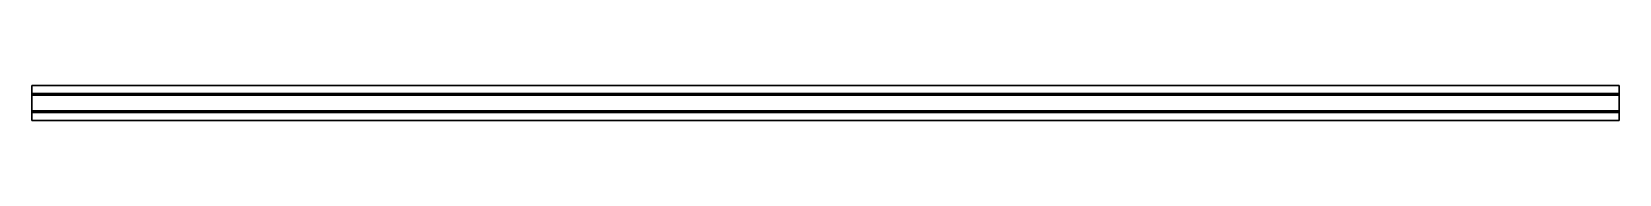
# Model space of a CAD drawing. Extents: x 0 to 1000, y -22 to 0.
import ezdxf

# ---------------------------------------------------------------- set-up
doc = ezdxf.new("R2010")
doc.units = 0
doc.layers.add('ACESSORIO', color=9, linetype='CONTINUOUS')

msp = doc.modelspace()

# ---------------------------------------------------------------- linework, layer by layer
at = {"layer": 'ACESSORIO'}
for points in [[(1000, 0, 9), (1000, 0, 9), (0, 0, 9), (1000, 0, 9)], [(0, -5, 10), (0, 0, 10), (0, 0, 10), (0, -5, 10)], [(1000, 0, 10), (1000, 0, 9), (0, 0, 9), (0, 0, 10)], [(0, 0, 10), (0, 0, 9), (0, -5, 9), (0, -5, 10)], [(0, 0, 9), (1000, 0, 9), (1000, -5, 9), (0, -5, 9)], [(0, -5, 10), (1000, -5, 10), (1000, 0, 10), (0, 0, 10)], [(0, -5, 10), (0, -5, 9), (0, -5, 10)], [(0, -5, 10), (0, -6, 10), (0, -5, 10)], [(0, -5, 10), (0, -5), (0, -5), (0, -5, 10)], [(0, -5, 9), (1000, -5, 9), (1000, -5, 10), (0, -5, 10)], [(1000, -5), (1000, -6), (0, -6), (0, -5)], [(0, -5), (0, -6), (0, -6, 10), (0, -5, 10)], [(0, -6, 10), (1000, -6, 10), (1000, -5, 10), (0, -5, 10)], [(0, -5, 10), (1000, -5, 10), (1000, -5), (0, -5)], [(1000, -6), (1000, -6), (0, -6), (1000, -6)], [(0, -6, 1), (0, -6), (0, -6, 1)], [(0, -6, 1), (0, -16, 1), (0, -16, 1), (0, -6, 1)], [(0, -6), (1000, -6), (1000, -6, 10), (0, -6, 10)], [(0, -16, 1), (0, -16), (0, -6), (0, -6, 1)], [(0, -16), (1000, -16), (1000, -6), (0, -6)], [(0, -6), (1000, -6), (1000, -6, 1), (0, -6, 1)], [(0, -6, 1), (1000, -6, 1), (1000, -16, 1), (0, -16, 1)], [(1000, -5, 9), (1000, 0, 9), (1000, 0, 9), (1000, -5, 9)], [(1000, -5, 10), (1000, -5, 9), (1000, 0, 9), (1000, 0, 10)], [(1000, -5, 10), (1000, -6, 10), (1000, -6), (1000, -5)], [(1000, -6, 10), (1000, -6), (1000, -6), (1000, -6, 10)], [(1000, -6), (1000, -16), (1000, -16), (1000, -6)], [(1000, -6, 1), (1000, -6), (1000, -16), (1000, -16, 1)], [(1000, -16), (1000, -16), (0, -16), (1000, -16)], [(0, -17, 10), (0, -16, 10), (0, -17, 10)], [(1000, -16), (1000, -16), (0, -16), (1000, -16)], [(1000, -17), (1000, -16), (0, -16), (0, -17)], [(0, -17), (0, -16), (0, -16, 10), (0, -17, 10)], [(0, -16), (1000, -16), (1000, -16, 10), (0, -16, 10)], [(0, -16, 10), (1000, -16, 10), (1000, -17, 10), (0, -17, 10)], [(1000, -16, 1), (1000, -16), (0, -16), (0, -16, 1)], [(0, -17, 10), (0, -17, 9), (0, -17, 10)], [(0, -17, 10), (0, -22, 10), (0, -22, 10), (0, -17, 10)], [(0, -17, 10), (0, -17), (0, -17), (0, -17, 10)], [(0, -22, 10), (0, -22, 9), (0, -17, 9), (0, -17, 10)], [(0, -22, 9), (1000, -22, 9), (1000, -17, 9), (0, -17, 9)], [(0, -17, 9), (1000, -17, 9), (1000, -17, 10), (0, -17, 10)], [(0, -17, 10), (1000, -17, 10), (1000, -22, 10), (0, -22, 10)], [(0, -17, 10), (1000, -17, 10), (1000, -17), (0, -17)], [(1000, -16, 10), (1000, -16), (1000, -16), (1000, -16, 10)], [(1000, -17, 10), (1000, -16, 10), (1000, -16), (1000, -17)], [(1000, -17, 9), (1000, -22, 9), (1000, -22, 9), (1000, -17, 9)], [(1000, -17, 10), (1000, -17, 9), (1000, -22, 9), (1000, -22, 10)], [(1000, -22, 9), (1000, -22, 9), (0, -22, 9), (1000, -22, 9)], [(1000, -22, 10), (1000, -22, 9), (0, -22, 9), (0, -22, 10)]]:
    msp.add_3dface(points, dxfattribs=at)

doc.saveas('drawing.dxf')
